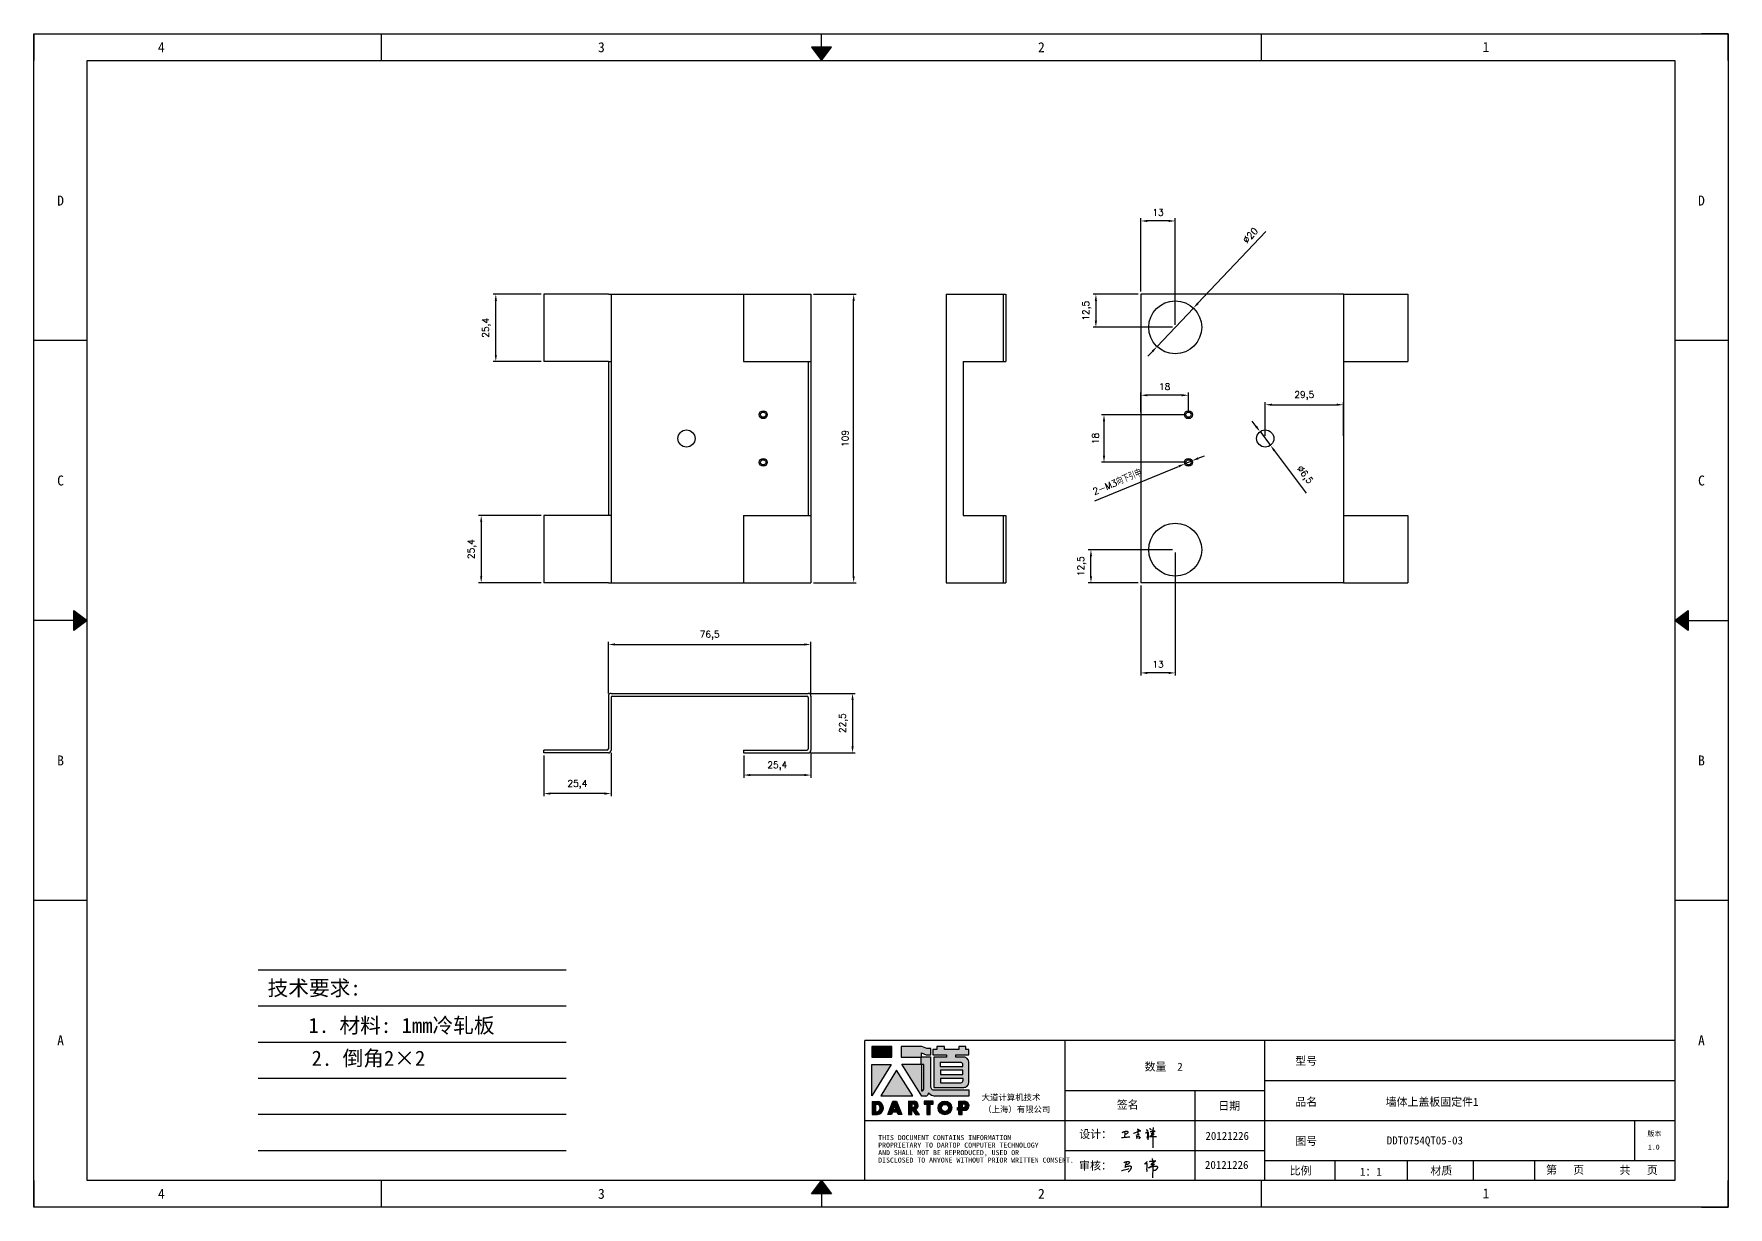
# Model space of a CAD drawing. Header units: millimetres. Extents: x 25928 to 50356, y -44172 to 20163.
# Drawn here: x 35554 to 36194, y -32308 to -31864 of the extents above; entities that cross this region are included whole.
import ezdxf
from ezdxf.enums import TextEntityAlignment as Align

# ---------------------------------------------------------------- set-up
doc = ezdxf.new("R2010")
doc.units = ezdxf.units.MM
doc.linetypes.add('DOT', pattern=[0.25, 0, -0.25])
doc.layers.add('4', color=7, linetype='Continuous')
doc.layers.add('print', color=30, linetype='Continuous')
doc.layers.add('dim', color=2, linetype='Continuous', lineweight=9)
doc.styles.add('Dartop', font='')
doc.styles.add('HZ', font='')
doc.styles.add('hzHT', font='simhei.ttf')
doc.styles.get("Standard").update_dxf_attribs({"font": 'txt', "bigfont": 'gbcbig.shx'})
doc.styles.get('Dartop').set_extended_font_data('FangSong_GB2312')
doc.styles.get('HZ').set_extended_font_data('SimSun')
doc.dimstyles.new('0.5small', dxfattribs={"dimtxt": 2.5, "dimasz": 2.5, "dimexe": 1, "dimexo": 1, "dimgap": 2, "dimtad": 1, "dimtxsty": 'Standard', "dimcen": 2.5, "dimadec": 0, "dimazin": 0, "dimtfac": 1, "dimtmove": 0, "dimatfit": 3, "dimfxl": 0, "dimarcsym": 0})

# ---------------------------------------------------------------- blocks, each defined once
blk = doc.blocks.new('*U668')
at = {"color": 254, "linetype": 'Continuous', "extrusion": (0, 0, -1)}
for points in [[(-17, 0.333), (-16.812, 0.25), (-17, 0.5)], [(-17, 0.333), (-17.188, 0.25), (-16.812, 0.25)], [(-17, 0.333), (-17, 0.5), (-17.188, 0.25)]]:
    blk.add_solid(points, dxfattribs=at)
blk = doc.blocks.new('*U667')
at = {"color": 254, "linetype": 'Continuous', "extrusion": (0, 0, -1)}
for points in [[(-33.167, 11), (-33, 11), (-33.25, 11.188)], [(-33.167, 11), (-33.25, 11.188), (-33.25, 10.812)], [(-33.167, 11), (-33.25, 10.812), (-33, 11)]]:
    blk.add_solid(points, dxfattribs=at)
blk = doc.blocks.new('*U669')
at = {"color": 254, "linetype": 'Continuous'}
for points in [[(17, 21.667), (17.188, 21.75), (16.812, 21.75)], [(17, 21.667), (16.812, 21.75), (17, 21.5)], [(17, 21.667), (17, 21.5), (17.188, 21.75)]]:
    blk.add_solid(points, dxfattribs=at)
blk = doc.blocks.new('*U666')
at = {"color": 254, "linetype": 'Continuous', "extrusion": (0, 0, -1)}
for points in [[(-0.833, 11), (-0.75, 10.812), (-0.75, 11.188)], [(-0.833, 11), (-0.75, 11.188), (-1, 11)], [(-0.833, 11), (-1, 11), (-0.75, 10.812)]]:
    blk.add_solid(points, dxfattribs=at)
blk = doc.blocks.new('dadao')
for p, q in [((48, 19.2), (44.9, 10.4)), ((44.9, 10.4), (51.2, 10.4)), ((51.2, 10.4), (48, 19.2))]:
    blk.add_line(p, q)
for points in [[(41.8, 121.6), (41.8, 143.7), (-0.4, 143.7), (-0.4, 121.6), (41.8, 121.6)], [(104.8, 122), (104.8, 130.3), (114.1, 126.3), (124.2, 126.3), (124.2, 139.6), (115.9, 139.6), (105.1, 143.9), (61.5, 143.9)], [(61.7, 144), (61.7, 121.3), (103.9, 121.3)], [(113.4, 38.7), (105.1, 38.7), (63, 106.5), (103.9, 106.5), (103.9, 120.9), (103.9, 121.3)], [(109.7, 53.6), (109.7, 106.2), (104.3, 106.2), (104.3, 50.4), (106.6, 50.4)], [(144.6, 94.4), (144.6, 84.8), (192, 84.8), (192, 94.1), (144.9, 94.1)], [(120.2, 45), (119.5, 45), (119.5, 44.6)], [(0, 28), (0, 0), (11.8, 0)], [(0.1, 28), (14, 28)], [(7.1, 21.8), (7.1, 6.1), (12, 6.1)], [(7.1, 21.8), (11.4, 21.8)], [(76.8, 28.2), (76.8, 0), (84.1, 0), (84.1, 11.1), (91.6, -0.1), (100.3, -0.1), (91.7, 11.1)], [(76.8, 28.2), (90.6, 28.2)], [(84, 22.7), (84, 15.3), (87.2, 15.3)], [(84, 22.7), (87.3, 22.7)], [(183.7, 0), (183.7, 9.6), (180.6, 9.6), (180.6, 14.9), (183.8, 14.9), (183.8, 28.1), (196.1, 28.1), (196.5, 28.1)], [(183.7, 0), (190.9, 0), (190.9, 9.6), (198.8, 9.6)], [(194.9, 22.3), (190.8, 22.3), (190.8, 15), (194.4, 15)]]:
    blk.add_lwpolyline(points)
blk.add_lwpolyline([(137.1, 144.2), (137.1, 137.9), (128.3, 137.9), (128.3, 126.5), (157.3, 126.5), (157.3, 121.5), (130.3, 121.5), (130.3, 57.5), (194.4, 57.5, 0.414214), (204.4, 67.5), (204.4, 111.3, 0.414214), (194.4, 121.3), (177.5, 121.3), (177.5, 126.3), (204.7, 126.3), (204.7, 137.7), (198.2, 137.7), (198.2, 143.9), (183.3, 143.9), (183.3, 138), (153, 138), (153, 144.2), (137.1, 144.2)], format="xyb", close=True)
for points in [[(104.8, 122), (123.4, 122), (123.4, 60, 0.414214), (131.4, 52), (204.8, 52), (204.8, 39.1), (131.7, 39.1)], [(144.3, 110.8), (144.3, 101.8), (192.3, 101.8), (192.3, 105.5, 0.414214), (187.3, 110.5), (144.3, 110.5)], [(144.6, 77), (144.6, 67.5), (187.6, 67.5, 0.414214), (192.6, 72.5), (192.6, 76.4), (144.6, 76.4)]]:
    blk.add_lwpolyline(points, format="xyb")
for points in [[(-0.3, 106.2), (40.4, 106.2), (-0.3, 39.7), (-0.3, 106.2)], [(51.7, 94.1), (18.4, 39.3), (86.2, 39.3)], [(43.8, 28.2), (51.8, 28.2), (62.6, -0.1), (55, -0.1), (53.2, 5), (42.9, 5), (41.1, 0), (33.6, 0)], [(110, 28.1), (110, 21.9), (116, 21.9), (116, -0.1), (123.2, -0.1), (123.2, 22), (129.2, 22), (129.2, 28.1), (110, 28.1)]]:
    blk.add_lwpolyline(points, close=True)
for radius in [14.5, 7.44]:
    blk.add_circle((154.2, 14.2), radius)
for centre, radius, start, end in [((99.2, 60.7), 12.6, 305.6399, 325.969), ((111.6, 46.7), 8.19, 282.9811, 347.6627), ((136, 61.7), 22.9, 226.7358, 259.3209), ((8.5, 13.9), 8.49, 294.2143, 69.7177), ((9.6, 14.2), 14.4, 278.6604, 72.3203), ((86.4, 19), 3.8, 282.527, 76.7196), ((88.6, 19.4), 8.95, 290.6073, 77.2124), ((193.7, 18.7), 3.8, 280.9891, 72.5513), ((195.7, 18.6), 9.51, 288.8959, 85.2442)]:
    blk.add_arc(centre, radius, start, end)
blk = doc.blocks.new('h')
for p, q in [((20768.1, -2360.9), (20773, -2359.1)), ((20769.5, -2366.9), (20769.8, -2370.6)), ((20769.8, -2370.6), (20770.9, -2378)), ((20770.9, -2378), (20771.5, -2370.6)), ((20772.4, -2369.3), (20774.9, -2367.8)), ((20773, -2359.1), (20784.1, -2355.2)), ((20773.3, -2331.8), (20775.3, -2338.7)), ((20789.1, -2340.9), (20773.5, -2331.9)), ((20775.3, -2338.7), (20775.6, -2351.2)), ((20775.6, -2351.2), (20775.5, -2357.3)), ((20782.2, -2369.2), (20780, -2377.1)), ((20780, -2377.1), (20788.3, -2371.3)), ((20780.1, -2366.4), (20780.8, -2366.4)), ((20781.9, -2367.4), (20782.2, -2369.2)), ((20845.7, -2343.5), (20848.4, -2353)), ((20848.9, -2370.3), (20847.9, -2424)), ((20848.4, -2353), (20848.9, -2370.3))]:
    blk.add_line(p, q)
for points in [[(20696.6, -2372.4, 0.002073), (20710.6, -2371.9, 0.016137), (20719.6, -2371.3, 0.008314), (20736.9, -2369.3)], [(20699.1, -2348.2, -0.029745), (20704.6, -2345.4, -0.046842), (20708.4, -2344.2, -0.00919), (20714.3, -2343, -0.018517), (20717.2, -2342.5, -0.037841), (20720.3, -2342.4, -0.039541), (20723.2, -2342.8, -0.149785), (20726, -2344.3, -0.204935), (20726.9, -2346.6, -0.074872), (20726.5, -2348.3, -0.061615), (20725.6, -2350.3, -0.034204), (20723.8, -2352.6, -0.045776), (20722.3, -2354.1, -0.054985), (20720.4, -2355.3, -0.036348), (20717.3, -2356.5, -0.067752), (20715.7, -2356.8, -0.043553), (20713.2, -2356.7)], [(20755, -2351.9, -0.024077), (20759.9, -2350.1, -0.013147), (20768.7, -2346.5, -0.00522), (20775.4, -2344.1, -0.018517), (20777.3, -2343.4, -0.008274), (20786.3, -2341, -0.039541), (20788.3, -2340.8, -0.079216), (20789.4, -2341, -0.204935)], [(20813.5, -2350.1, 0.007348), (20815.9, -2348.7, 0.008421), (20818, -2347.3, 0.009459), (20819.7, -2346.2, -0.016325), (20820.7, -2345.5, -0.173771), (20821.8, -2345.3, -0.085159), (20823.9, -2346, -0.125883), (20826, -2347.9, -0.160659), (20826.6, -2350.1, -0.010447), (20826.5, -2352.3, -0.008247), (20826.2, -2355.1, -0.002698), (20825.3, -2374, 0.001562), (20823.9, -2383.7, 0.016137)], [(20816.8, -2335, -0.053561), (20819.6, -2336.1, -0.075272), (20821.3, -2337.3, -0.005295), (20822.5, -2338.5, -0.009337), (20823.1, -2339.1, -0.026146), (20823.7, -2339.8, -0.016644), (20824.5, -2340.9)], [(20832.1, -2329.2, -0.053561), (20834.9, -2330.3, -0.075272), (20836.7, -2331.5, -0.005295), (20837.8, -2332.6, -0.009337), (20838.5, -2333.3, -0.026146), (20839, -2334, -0.016644), (20839.8, -2335.1)], [(20836, -2343.7, -0.02797), (20842.1, -2342.6, -0.048868), (20845.6, -2342.2, -0.00919), (20851.1, -2341.4, -0.018517), (20853.9, -2341.1, -0.037841), (20856.7, -2341.2, -0.039541), (20859.4, -2341.6, -0.018282), (20840.6, -2354.7, -0.000937)], [(20847.6, -2340.2, 0.021784), (20849.6, -2335.9, 0.028296), (20850.8, -2332.4, 0.008136), (20851.9, -2328.2, 0.028913), (20852.2, -2327, 0.08193), (20852.1, -2325.9, 0.075058), (20851.7, -2324.7, 0.275043)]]:
    blk.add_lwpolyline(points, format="xyb")
for points in [[(20711.3, -2343.5), (20711.3, -2343.5), (20711.5, -2355.8), (20710.7, -2368), (20710.6, -2371.9)], [(20821.5, -2350.6), (20822.4, -2359.2), (20822.2, -2364.9), (20821.7, -2369), (20821.3, -2376.3), (20823.6, -2368.5), (20827.2, -2366.3), (20829.5, -2366.3)], [(20840.6, -2354.7), (20850, -2354.7), (20855, -2354.3), (20845.9, -2361.1), (20840.5, -2364), (20833, -2367.5), (20863.2, -2367.4), (20865.9, -2367.3)]]:
    blk.add_lwpolyline(points)
for centre, radius, start, end in [((20773.7, -2371.2), 2.3, 121.9907, 163.60158), ((20787.5, -2406), 40.3, 100.61827, 108.24823), ((20780.8, -2367.6), 1.15, 9.4675, 90)]:
    blk.add_arc(centre, radius, start, end)
blk = doc.blocks.new('*D726')
at = {"layer": 'Defpoints', "color": 0}
for p in [(35847.76, -32095.05), (35771.26, -32114.52), (35847.76, -32114.52)]:
    blk.add_point(p, dxfattribs=at)
at = {"layer": 'dim', "color": 0, "lineweight": -2}
for p, q in [((35771.26, -32113.52), (35771.26, -32094.05)), ((35773.76, -32095.05), (35845.26, -32095.05)), ((35847.76, -32113.52), (35847.76, -32094.05))]:
    blk.add_line(p, q, dxfattribs=at)
at = {"layer": 'dim', "color": 0}
for points in [[(35773.76, -32094.63), (35773.76, -32095.46), (35771.26, -32095.05)], [(35845.26, -32094.63), (35845.26, -32095.46), (35847.76, -32095.05)]]:
    blk.add_solid(points, dxfattribs=at)
at = {"layer": 'dim', "color": 0, "insert": (35809.51, -32091.59), "char_height": 2.5, "attachment_point": 5}
blk.add_mtext('76,5', dxfattribs=at)
blk = doc.blocks.new('*D727')
at = {"layer": 'Defpoints', "color": 0}
for p in [(35846.76, -32113.52), (35846.76, -32136.02), (35863.49, -32136.02)]:
    blk.add_point(p, dxfattribs=at)
at = {"layer": 'dim', "color": 0, "lineweight": -2}
for p, q in [((35847.76, -32113.52), (35864.49, -32113.52)), ((35863.49, -32116.02), (35863.49, -32133.52)), ((35847.76, -32136.02), (35864.49, -32136.02))]:
    blk.add_line(p, q, dxfattribs=at)
at = {"layer": 'dim', "color": 0}
for points in [[(35863.07, -32116.02), (35863.9, -32116.02), (35863.49, -32113.52)], [(35863.07, -32133.52), (35863.9, -32133.52), (35863.49, -32136.02)]]:
    blk.add_solid(points, dxfattribs=at)
at = {"layer": 'dim', "color": 0, "insert": (35860.03, -32124.77), "char_height": 2.5, "attachment_point": 5, "rotation": 90}
blk.add_mtext('22,5', dxfattribs=at)
blk = doc.blocks.new('*D728')
at = {"layer": 'Defpoints', "color": 0}
for p in [(35822.36, -32136.02), (35847.76, -32135.02), (35822.36, -32144.37)]:
    blk.add_point(p, dxfattribs=at)
at = {"layer": 'dim', "color": 0, "lineweight": -2}
for p, q in [((35822.36, -32137.02), (35822.36, -32145.37)), ((35847.76, -32136.02), (35847.76, -32145.37)), ((35845.26, -32144.37), (35824.86, -32144.37))]:
    blk.add_line(p, q, dxfattribs=at)
at = {"layer": 'dim', "color": 0}
for points in [[(35824.86, -32143.95), (35824.86, -32144.79), (35822.36, -32144.37)], [(35845.26, -32143.95), (35845.26, -32144.79), (35847.76, -32144.37)]]:
    blk.add_solid(points, dxfattribs=at)
at = {"layer": 'dim', "color": 0, "insert": (35835.06, -32140.91), "char_height": 2.5, "attachment_point": 5}
blk.add_mtext('25,4', dxfattribs=at)
blk = doc.blocks.new('*D729')
at = {"layer": 'Defpoints', "color": 0}
for p in [(35746.86, -32136.02), (35772.26, -32135.02), (35746.86, -32151.37)]:
    blk.add_point(p, dxfattribs=at)
at = {"layer": 'dim', "color": 0, "lineweight": -2}
for p, q in [((35746.86, -32137.02), (35746.86, -32152.37)), ((35772.26, -32136.02), (35772.26, -32152.37)), ((35769.76, -32151.37), (35749.36, -32151.37))]:
    blk.add_line(p, q, dxfattribs=at)
at = {"layer": 'dim', "color": 0}
for points in [[(35749.36, -32150.95), (35749.36, -32151.79), (35746.86, -32151.37)], [(35769.76, -32150.95), (35769.76, -32151.79), (35772.26, -32151.37)]]:
    blk.add_solid(points, dxfattribs=at)
at = {"layer": 'dim', "color": 0, "insert": (35759.56, -32147.91), "char_height": 2.5, "attachment_point": 5}
blk.add_mtext('25,4', dxfattribs=at)
blk = doc.blocks.new('*D730')
at = {"layer": 'Defpoints', "color": 0}
for p in [(35746.86, -32046.35), (35723.23, -32071.75), (35746.86, -32071.75)]:
    blk.add_point(p, dxfattribs=at)
at = {"layer": 'dim', "color": 0, "lineweight": -2}
for p, q in [((35745.86, -32046.35), (35722.23, -32046.35)), ((35723.23, -32048.85), (35723.23, -32069.25)), ((35745.86, -32071.75), (35722.23, -32071.75))]:
    blk.add_line(p, q, dxfattribs=at)
at = {"layer": 'dim', "color": 0}
for points in [[(35722.81, -32048.85), (35723.64, -32048.85), (35723.23, -32046.35)], [(35722.81, -32069.25), (35723.64, -32069.25), (35723.23, -32071.75)]]:
    blk.add_solid(points, dxfattribs=at)
at = {"layer": 'dim', "color": 0, "insert": (35719.77, -32059.05), "char_height": 2.5, "attachment_point": 5, "rotation": 90}
blk.add_mtext('25,4', dxfattribs=at)
blk = doc.blocks.new('*D731')
at = {"layer": 'Defpoints', "color": 0}
for p in [(35728.75, -31962.75), (35746.86, -31962.75), (35746.86, -31988.15)]:
    blk.add_point(p, dxfattribs=at)
at = {"layer": 'dim', "color": 0, "lineweight": -2}
for p, q in [((35745.86, -31962.75), (35727.75, -31962.75)), ((35728.75, -31985.65), (35728.75, -31965.25)), ((35745.86, -31988.15), (35727.75, -31988.15))]:
    blk.add_line(p, q, dxfattribs=at)
at = {"layer": 'dim', "color": 0}
for points in [[(35728.34, -31965.25), (35729.17, -31965.25), (35728.75, -31962.75)], [(35728.34, -31985.65), (35729.17, -31985.65), (35728.75, -31988.15)]]:
    blk.add_solid(points, dxfattribs=at)
at = {"layer": 'dim', "color": 0, "insert": (35725.29, -31975.45), "char_height": 2.5, "attachment_point": 5, "rotation": 90}
blk.add_mtext('25,4', dxfattribs=at)
blk = doc.blocks.new('*D732')
at = {"layer": 'Defpoints', "color": 0}
for p in [(35847.76, -31962.75), (35863.9, -31962.75), (35847.76, -32071.75)]:
    blk.add_point(p, dxfattribs=at)
at = {"layer": 'dim', "color": 0, "lineweight": -2}
for p, q in [((35848.76, -31962.75), (35864.9, -31962.75)), ((35863.9, -32069.25), (35863.9, -31965.25)), ((35848.76, -32071.75), (35864.9, -32071.75))]:
    blk.add_line(p, q, dxfattribs=at)
at = {"layer": 'dim', "color": 0}
for points in [[(35863.48, -31965.25), (35864.31, -31965.25), (35863.9, -31962.75)], [(35863.48, -32069.25), (35864.31, -32069.25), (35863.9, -32071.75)]]:
    blk.add_solid(points, dxfattribs=at)
at = {"layer": 'dim', "color": 0, "insert": (35860.65, -32017.25), "char_height": 2.5, "attachment_point": 5, "rotation": 90}
blk.add_mtext('109', dxfattribs=at)
blk = doc.blocks.new('*D733')
at = {"layer": 'Defpoints', "color": 0}
for p in [(35972.34, -31935.08), (35972.34, -31962.75), (35985.34, -31975.25)]:
    blk.add_point(p, dxfattribs=at)
at = {"layer": 'dim', "color": 0, "lineweight": -2}
for p, q in [((35972.34, -31961.75), (35972.34, -31934.08)), ((35982.84, -31935.08), (35974.84, -31935.08)), ((35985.34, -31974.25), (35985.34, -31934.08))]:
    blk.add_line(p, q, dxfattribs=at)
at = {"layer": 'dim', "color": 0}
for points in [[(35974.84, -31934.66), (35974.84, -31935.49), (35972.34, -31935.08)], [(35982.84, -31934.66), (35982.84, -31935.49), (35985.34, -31935.08)]]:
    blk.add_solid(points, dxfattribs=at)
at = {"layer": 'dim', "color": 0, "insert": (35978.84, -31931.83), "char_height": 2.5, "attachment_point": 5}
blk.add_mtext('13', dxfattribs=at)
blk = doc.blocks.new('*D734')
at = {"layer": 'Defpoints', "color": 0}
for p in [(35972.34, -31962.75), (35955.39, -31975.25), (35985.34, -31975.25)]:
    blk.add_point(p, dxfattribs=at)
at = {"layer": 'dim', "color": 0, "lineweight": -2}
for p, q in [((35971.34, -31962.75), (35954.39, -31962.75)), ((35955.39, -31965.25), (35955.39, -31972.75)), ((35984.34, -31975.25), (35954.39, -31975.25))]:
    blk.add_line(p, q, dxfattribs=at)
at = {"layer": 'dim', "color": 0}
for points in [[(35954.97, -31965.25), (35955.8, -31965.25), (35955.39, -31962.75)], [(35954.97, -31972.75), (35955.8, -31972.75), (35955.39, -31975.25)]]:
    blk.add_solid(points, dxfattribs=at)
at = {"layer": 'dim', "color": 0, "insert": (35951.93, -31969), "char_height": 2.5, "attachment_point": 5, "rotation": 90}
blk.add_mtext('12,5', dxfattribs=at)
blk = doc.blocks.new('*D735')
at = {"layer": 'Defpoints', "color": 0}
for p in [(35985.34, -32059.25), (35972.34, -32071.75), (35972.34, -32105.8)]:
    blk.add_point(p, dxfattribs=at)
at = {"layer": 'dim', "color": 0, "lineweight": -2}
for p, q in [((35985.34, -32060.25), (35985.34, -32106.8)), ((35972.34, -32072.75), (35972.34, -32106.8)), ((35982.84, -32105.8), (35974.84, -32105.8))]:
    blk.add_line(p, q, dxfattribs=at)
at = {"layer": 'dim', "color": 0}
for points in [[(35974.84, -32105.39), (35974.84, -32106.22), (35972.34, -32105.8)], [(35982.84, -32105.39), (35982.84, -32106.22), (35985.34, -32105.8)]]:
    blk.add_solid(points, dxfattribs=at)
at = {"layer": 'dim', "color": 0, "insert": (35978.84, -32102.55), "char_height": 2.5, "attachment_point": 5}
blk.add_mtext('13', dxfattribs=at)
blk = doc.blocks.new('*D736')
at = {"layer": 'Defpoints', "color": 0}
for p in [(35953.52, -32059.25), (35985.34, -32059.25), (35972.34, -32071.75)]:
    blk.add_point(p, dxfattribs=at)
at = {"layer": 'dim', "color": 0, "lineweight": -2}
for p, q in [((35984.34, -32059.25), (35952.52, -32059.25)), ((35953.52, -32069.25), (35953.52, -32061.75)), ((35971.34, -32071.75), (35952.52, -32071.75))]:
    blk.add_line(p, q, dxfattribs=at)
at = {"layer": 'dim', "color": 0}
for points in [[(35953.1, -32061.75), (35953.94, -32061.75), (35953.52, -32059.25)], [(35953.1, -32069.25), (35953.94, -32069.25), (35953.52, -32071.75)]]:
    blk.add_solid(points, dxfattribs=at)
at = {"layer": 'dim', "color": 0, "insert": (35950.06, -32065.5), "char_height": 2.5, "attachment_point": 5, "rotation": 90}
blk.add_mtext('12,5', dxfattribs=at)
blk = doc.blocks.new('*D737')
at = {"layer": 'Defpoints', "color": 0}
for p in [(35992.21, -31967.98), (35978.48, -31982.52)]:
    blk.add_point(p, dxfattribs=at)
at = {"layer": 'dim', "color": 0, "lineweight": -2}
for p, q in [((36019.58, -31939), (35993.93, -31966.16)), ((35978.48, -31982.52), (35992.21, -31967.98)), ((35976.76, -31984.34), (35975.04, -31986.15))]:
    blk.add_line(p, q, dxfattribs=at)
at = {"layer": 'dim', "color": 0}
for points in [[(35993.62, -31965.88), (35994.23, -31966.45), (35992.21, -31967.98)], [(35976.46, -31984.05), (35977.06, -31984.62), (35978.48, -31982.52)]]:
    blk.add_solid(points, dxfattribs=at)
at = {"layer": 'dim', "color": 0, "insert": (36013.7, -31940.5), "char_height": 2.5, "attachment_point": 5, "rotation": 46.62991}
blk.add_mtext('∅20', dxfattribs=at)
blk = doc.blocks.new('*D738')
at = {"layer": 'Defpoints', "color": 0}
for p in [(36048.84, -32004.49), (36019.34, -32017.25), (36048.84, -32017.25)]:
    blk.add_point(p, dxfattribs=at)
at = {"layer": 'dim', "color": 0, "lineweight": -2}
for p, q in [((36019.34, -32016.25), (36019.34, -32003.49)), ((36021.84, -32004.49), (36046.34, -32004.49)), ((36048.84, -32016.25), (36048.84, -32003.49))]:
    blk.add_line(p, q, dxfattribs=at)
at = {"layer": 'dim', "color": 0}
for points in [[(36021.84, -32004.07), (36021.84, -32004.91), (36019.34, -32004.49)], [(36046.34, -32004.07), (36046.34, -32004.91), (36048.84, -32004.49)]]:
    blk.add_solid(points, dxfattribs=at)
at = {"layer": 'dim', "color": 0, "insert": (36034.09, -32001.03), "char_height": 2.5, "attachment_point": 5}
blk.add_mtext('29,5', dxfattribs=at)
blk = doc.blocks.new('*D739')
at = {"layer": 'Defpoints', "color": 0}
for p in [(36017.38, -32014.66), (36021.3, -32019.84)]:
    blk.add_point(p, dxfattribs=at)
at = {"layer": 'dim', "color": 0, "lineweight": -2}
for p, q in [((36015.88, -32012.66), (36014.37, -32010.67)), ((36017.38, -32014.66), (36021.3, -32019.84)), ((36034.97, -32037.93), (36022.81, -32021.84))]:
    blk.add_line(p, q, dxfattribs=at)
at = {"layer": 'dim', "color": 0}
for points in [[(36016.21, -32012.41), (36015.54, -32012.91), (36017.38, -32014.66)], [(36023.14, -32021.59), (36022.48, -32022.09), (36021.3, -32019.84)]]:
    blk.add_solid(points, dxfattribs=at)
at = {"layer": 'dim', "color": 0, "insert": (36034.14, -32031.09), "char_height": 2.5, "attachment_point": 5, "rotation": 307.07475}
blk.add_mtext('∅6,5', dxfattribs=at)
blk = doc.blocks.new('*D747')
at = {"layer": 'Defpoints', "color": 0}
for p in [(35990.34, -32008.25), (35958.44, -32026.25), (35990.34, -32026.25)]:
    blk.add_point(p, dxfattribs=at)
at = {"layer": 'dim', "color": 0, "lineweight": -2}
for p, q in [((35989.34, -32008.25), (35957.44, -32008.25)), ((35958.44, -32010.75), (35958.44, -32023.75)), ((35989.34, -32026.25), (35957.44, -32026.25))]:
    blk.add_line(p, q, dxfattribs=at)
at = {"layer": 'dim', "color": 0}
for points in [[(35958.03, -32010.75), (35958.86, -32010.75), (35958.44, -32008.25)], [(35958.03, -32023.75), (35958.86, -32023.75), (35958.44, -32026.25)]]:
    blk.add_solid(points, dxfattribs=at)
at = {"layer": 'dim', "color": 0, "insert": (35955.19, -32017.25), "char_height": 2.5, "attachment_point": 5, "rotation": 90}
blk.add_mtext('18', dxfattribs=at)
blk = doc.blocks.new('*D748')
at = {"layer": 'Defpoints', "color": 0}
for p in [(35972.34, -32000.91), (35972.34, -32008.25), (35990.34, -32008.25)]:
    blk.add_point(p, dxfattribs=at)
at = {"layer": 'dim', "color": 0, "lineweight": -2}
for p, q in [((35972.34, -32007.25), (35972.34, -31999.91)), ((35987.84, -32000.91), (35974.84, -32000.91)), ((35990.34, -32007.25), (35990.34, -31999.91))]:
    blk.add_line(p, q, dxfattribs=at)
at = {"layer": 'dim', "color": 0}
for points in [[(35974.84, -32000.5), (35974.84, -32001.33), (35972.34, -32000.91)], [(35987.84, -32000.5), (35987.84, -32001.33), (35990.34, -32000.91)]]:
    blk.add_solid(points, dxfattribs=at)
at = {"layer": 'dim', "color": 0, "insert": (35981.34, -31997.66), "char_height": 2.5, "attachment_point": 5}
blk.add_mtext('18', dxfattribs=at)
blk = doc.blocks.new('*D692')
at = {"layer": 'Defpoints', "color": 0}
for p in [(35988.96, -32026.82), (35991.73, -32025.68)]:
    blk.add_point(p, dxfattribs=at)
at = {"layer": 'dim', "color": 0, "lineweight": -2}
for p, q in [((35994.04, -32024.73), (35996.35, -32023.77)), ((35955.03, -32040.79), (35986.64, -32027.77)), ((35991.73, -32025.68), (35988.96, -32026.82))]:
    blk.add_line(p, q, dxfattribs=at)
at = {"layer": 'dim', "color": 0}
for points in [[(35993.88, -32024.34), (35994.2, -32025.11), (35991.73, -32025.68)], [(35986.49, -32027.39), (35986.8, -32028.16), (35988.96, -32026.82)]]:
    blk.add_solid(points, dxfattribs=at)
at = {"layer": 'dim', "color": 0, "insert": (35963.44, -32033.74), "char_height": 2.5, "attachment_point": 5, "rotation": 22.38615}
blk.add_mtext('2-M3向下引申', dxfattribs=at)

msp = doc.modelspace()

# ---------------------------------------------------------------- hatches: boundary and pattern name
for points in [[(35878.317, -32246.968), (35870.783, -32246.968), (35870.783, -32250.904), (35878.317, -32250.904)], [(35878.074, -32253.658), (35870.803, -32253.658), (35870.803, -32265.53)], [(35880.09, -32255.813), (35874.146, -32265.609), (35886.249, -32265.609)], [(35893.934, -32267.613), (35890.494, -32267.613), (35890.494, -32268.705), (35891.567, -32268.705), (35891.567, -32272.637), (35892.852, -32272.637), (35892.852, -32268.702), (35893.934, -32268.702)]]:
    msp.add_hatch(color=0).paths.add_polyline_path(points)
h = msp.add_hatch(color=0)
h.paths.add_polyline_path([(35889.575, -32249.36), (35891.238, -32250.079), (35893.035, -32250.079), (35893.035, -32247.699), (35891.552, -32247.699), (35889.62, -32246.936), (35881.876, -32246.936), (35881.876, -32250.96), (35889.411, -32250.96), (35889.411, -32251.041), (35889.411, -32253.613), (35882.105, -32253.613), (35889.619, -32265.707), (35891.108, -32265.707, 0.2793748), (35892.194, -32264.651), (35892.194, -32264.595), (35892.325, -32264.595, 0.1431454), (35894.374, -32265.638), (35907.432, -32265.638), (35907.432, -32263.344), (35894.318, -32263.344, -0.4142136), (35892.89, -32261.916), (35892.89, -32250.833), (35889.575, -32250.833)])
h.paths.add_polyline_path([(35889.487, -32253.665), (35890.444, -32253.665), (35890.444, -32263.051, -0.0889357), (35889.889, -32263.622), (35889.483, -32263.622)], flags=16)
h = msp.add_hatch(color=0)
h.paths.add_polyline_path([(35907.41, -32248.033), (35906.248, -32248.033), (35906.248, -32246.927), (35903.592, -32246.927), (35903.592, -32247.977), (35898.17, -32247.977), (35898.17, -32246.872), (35895.331, -32246.872), (35895.331, -32247.998), (35893.762, -32247.998), (35893.762, -32250.035), (35898.94, -32250.035), (35898.94, -32250.937), (35894.115, -32250.937), (35894.115, -32262.346), (35905.569, -32262.346, 0.4142136), (35907.354, -32260.561), (35907.354, -32252.747, 0.4142136), (35905.569, -32250.962), (35902.541, -32250.962), (35902.541, -32250.077), (35907.41, -32250.077)])
h.paths.add_polyline_path([(35904.304, -32252.896, -0.4142136), (35905.197, -32253.789), (35905.197, -32254.443), (35896.621, -32254.443), (35896.621, -32252.896)], flags=16)
h.paths.add_polyline_path([(35905.141, -32255.825), (35905.141, -32257.483), (35896.677, -32257.483), (35896.677, -32255.825)], flags=16)
h.paths.add_polyline_path([(35905.252, -32258.975), (35905.252, -32259.685, -0.4142136), (35904.359, -32260.578), (35896.677, -32260.578), (35896.677, -32258.975)], flags=16)
h = msp.add_hatch(color=0)
h.paths.add_polyline_path([(35873.351, -32267.631), (35870.857, -32267.631), (35870.857, -32272.622), (35872.957, -32272.622, 0.7930159)])
h.paths.add_polyline_path([(35872.994, -32271.529), (35872.122, -32271.529), (35872.122, -32268.724), (35872.898, -32268.724, -0.6713609)], flags=16)
h = msp.add_hatch(color=0)
h.paths.add_polyline_path([(35880.108, -32267.59), (35878.685, -32267.59), (35876.854, -32272.627), (35878.203, -32272.627), (35878.52, -32271.735), (35880.347, -32271.735), (35880.671, -32272.638), (35882.03, -32272.638)])
h.paths.add_polyline_path([(35879.998, -32270.772), (35878.866, -32270.772), (35879.421, -32269.19)], flags=16)
h = msp.add_hatch(color=0)
h.paths.add_polyline_path([(35887.028, -32267.594), (35884.575, -32267.594), (35884.575, -32272.63), (35885.871, -32272.63), (35885.871, -32270.633), (35887.204, -32272.648), (35888.77, -32272.648), (35887.236, -32270.646, 0.7440549)])
h.paths.add_polyline_path([(35885.859, -32269.888), (35885.859, -32268.565), (35886.439, -32268.565, -0.796809), (35886.43, -32269.888)], flags=16)
h = msp.add_hatch(color=0)
h.paths.add_polyline_path([(35895.803, -32270.094, 1), (35900.975, -32270.094, 1)])
h.paths.add_polyline_path([(35899.718, -32270.094, -1), (35897.061, -32270.094, -1)], flags=16)
h = msp.add_hatch(color=0)
h.paths.add_polyline_path([(35905.935, -32267.606), (35905.861, -32267.606), (35903.674, -32267.606), (35903.674, -32269.956), (35903.094, -32269.956), (35903.094, -32270.91), (35903.665, -32270.91), (35903.665, -32272.621), (35904.941, -32272.621), (35904.941, -32270.903), (35906.344, -32270.903, 0.8123038)])
h.paths.add_polyline_path([(35904.923, -32269.95), (35904.923, -32268.635), (35905.649, -32268.635, -0.7782134), (35905.575, -32269.95)], flags=16)

# ---------------------------------------------------------------- linework, layer by layer
at = {"color": 0, "linetype": 'DOT'}
for p, q in [((35554.292, -31864.411), (36184.086, -31864.411)), ((35554.292, -32297.507), (35554.292, -31874.483)), ((36194.158, -31874.483), (36194.158, -32297.507)), ((36184.086, -32307.579), (35554.292, -32307.579))]:
    msp.add_line(p, q, dxfattribs=at)
at = {"color": 0}
for p, q in [((35554.292, -31864.411), (35554.292, -31874.483)), ((35685.521, -31874.483), (35685.521, -31864.411)), ((35851.709, -31869.447), (35851.709, -31864.411)), ((36017.897, -31874.483), (36017.897, -31864.411)), ((36194.158, -31864.411), (36184.086, -31864.411)), ((36194.158, -31874.483), (36194.158, -31864.411)), ((35574.436, -32297.507), (35574.436, -31874.483)), ((35574.436, -31874.483), (36174.014, -31874.483)), ((36174.014, -31874.483), (36174.014, -32297.507)), ((35574.436, -31980.239), (35554.292, -31980.239)), ((36194.158, -31980.239), (36174.014, -31980.239)), ((35569.4, -32085.995), (35554.292, -32085.995)), ((36179.05, -32085.995), (36194.158, -32085.995)), ((35574.436, -32191.751), (35554.292, -32191.751)), ((36194.158, -32191.751), (36174.014, -32191.751)), ((36174.014, -32244.629), (35868.076, -32244.629)), ((35868.076, -32297.507), (35868.076, -32244.629)), ((35943.616, -32244.629), (35943.616, -32297.507)), ((36019.156, -32297.507), (36019.156, -32244.629)), ((36019.156, -32259.737), (36174.014, -32259.737)), ((35943.616, -32263.514), (36019.156, -32263.514)), ((35992.717, -32263.514), (35992.717, -32297.507)), ((35868.076, -32274.845), (35943.616, -32274.845)), ((35943.616, -32274.845), (36174.014, -32274.845)), ((36158.905, -32289.953), (36158.905, -32274.845)), ((35943.616, -32286.176), (36019.156, -32286.176)), ((36019.156, -32289.953), (36174.014, -32289.953)), ((36045.733, -32297.507), (36045.733, -32289.953)), ((36073.122, -32297.507), (36073.122, -32289.953)), ((36098.022, -32297.507), (36098.022, -32289.953)), ((36121.135, -32297.507), (36121.135, -32289.953)), ((35554.292, -32297.507), (35554.292, -32307.579)), ((36174.014, -32297.507), (35574.436, -32297.507)), ((35685.521, -32307.579), (35685.521, -32297.507)), ((36017.897, -32307.579), (36017.897, -32297.507)), ((36194.158, -32307.579), (36194.158, -32297.507)), ((35851.709, -32302.543), (35851.709, -32307.579)), ((36184.086, -32307.579), (36194.158, -32307.579))]:
    msp.add_line(p, q, dxfattribs=at)
for p, q in [((35746.856, -31962.75), (35746.856, -31988.15)), ((35771.256, -31962.75), (35746.856, -31962.75)), ((35771.256, -31962.75), (35847.756, -31962.75)), ((35772.256, -31962.75), (35772.256, -32071.75)), ((35822.356, -31962.75), (35822.356, -31988.15)), ((35847.756, -31962.75), (35847.756, -32071.75)), ((35898.898, -31962.75), (35898.898, -32071.75)), ((35898.898, -31962.75), (35921.2, -31962.75)), ((35920.398, -31962.75), (35920.398, -31988.15)), ((35921.398, -31962.75), (35921.398, -31988.15)), ((35972.343, -31962.75), (35972.343, -32071.75)), ((36048.843, -31962.75), (35972.343, -31962.75)), ((36048.843, -31962.75), (36048.843, -32071.75)), ((36048.843, -31962.75), (36073.243, -31962.75)), ((36073.243, -31962.75), (36073.243, -31988.15)), ((35771.256, -31988.15), (35746.856, -31988.15)), ((35771.256, -31988.15), (35771.256, -32046.35)), ((35771.256, -31988.15), (35772.256, -31988.15)), ((35822.356, -31988.15), (35847.756, -31988.15)), ((35846.756, -31988.15), (35846.756, -32046.35)), ((35905.198, -31988.15), (35905.198, -32046.35)), ((35905.198, -31988.15), (35921.398, -31988.15)), ((36048.843, -31988.15), (36073.243, -31988.15)), ((35746.856, -32046.35), (35746.856, -32071.75)), ((35772.256, -32046.35), (35746.856, -32046.35)), ((35822.356, -32046.35), (35822.356, -32071.75)), ((35822.356, -32046.35), (35847.756, -32046.35)), ((35905.198, -32046.35), (35921.398, -32046.35)), ((35920.398, -32046.35), (35920.398, -32071.75)), ((35921.398, -32046.35), (35921.398, -32071.75)), ((36048.843, -32046.35), (36073.243, -32046.35)), ((36073.243, -32046.35), (36073.243, -32071.75)), ((35771.256, -32071.75), (35746.856, -32071.75)), ((35771.256, -32071.75), (35847.756, -32071.75)), ((35898.898, -32071.75), (35921.398, -32071.75)), ((36048.843, -32071.75), (35972.343, -32071.75)), ((36048.843, -32071.75), (36073.243, -32071.75)), ((35771.256, -32114.519), (35771.256, -32134.519)), ((35772.256, -32113.519), (35846.756, -32113.519)), ((35772.756, -32114.519), (35846.256, -32114.519)), ((35847.756, -32114.519), (35847.756, -32135.019)), ((35772.256, -32115.019), (35772.256, -32135.019)), ((35846.756, -32115.019), (35846.756, -32134.519)), ((35770.756, -32135.019), (35746.856, -32135.019)), ((35746.856, -32136.019), (35746.856, -32135.019)), ((35771.256, -32136.019), (35746.856, -32136.019)), ((35822.356, -32135.019), (35846.256, -32135.019)), ((35822.356, -32135.019), (35822.356, -32136.019)), ((35822.356, -32136.019), (35846.756, -32136.019)), ((35976.057, -32292.341), (35975.315, -32292.742)), ((35976.592, -32292.055), (35976.057, -32292.341)), ((35976.088, -32291.455), (35977.032, -32291.455)), ((35977.535, -32291.409), (35976.592, -32292.055)), ((35976.626, -32289.215), (35976.842, -32291.025)), ((35976.878, -32292.362), (35976.798, -32296.522)), ((35976.842, -32291.025), (35976.878, -32292.362)), ((35977.032, -32291.455), (35977.535, -32291.409))]:
    msp.add_line(p, q)
for points in [[(35851.709, -31874.483), (35855.486, -31869.447), (35847.932, -31869.447), (35851.709, -31874.483)], [(35574.436, -32085.995), (35569.4, -32089.772), (35569.4, -32082.218), (35574.436, -32085.995)], [(36174.014, -32085.995), (36179.05, -32082.218), (36179.05, -32089.772), (36174.014, -32085.995)], [(35851.709, -32297.507), (35855.486, -32302.543), (35847.932, -32302.543), (35851.709, -32297.507)]]:
    msp.add_lwpolyline(points, close=True, dxfattribs=at)
for points in [[(35965.882, -32290.802, -0.029745), (35966.314, -32290.585, -0.0468422), (35966.606, -32290.491, -0.0091902), (35967.062, -32290.399, -0.0185172), (35967.291, -32290.366, -0.0378406), (35967.527, -32290.358, -0.0395413), (35967.751, -32290.386, -0.1497852), (35967.97, -32290.506, -0.2049352), (35968.038, -32290.679, -0.0748717), (35968.012, -32290.816, -0.0616146), (35967.938, -32290.968, -0.0342039), (35967.802, -32291.146, -0.0457759), (35967.681, -32291.261, -0.054985), (35967.535, -32291.353, -0.0363479), (35967.293, -32291.45, -0.0677521), (35967.172, -32291.471, -0.0435534), (35966.981, -32291.461)], [(35975.315, -32292.742, -0.029745), (35975.989, -32292.405, -0.0468422), (35976.445, -32292.258, -0.0091902), (35977.157, -32292.114, -0.0185172), (35977.513, -32292.063, -0.0378406), (35977.882, -32292.051, -0.0395413), (35978.231, -32292.094, -0.1497852), (35978.573, -32292.281, -0.2049352), (35978.678, -32292.552, -0.0748717), (35978.638, -32292.765, -0.0616146), (35978.522, -32293.001, -0.0342039), (35978.311, -32293.28, -0.0457759), (35978.122, -32293.46, -0.054985), (35977.894, -32293.603, -0.0363479), (35977.516, -32293.754, -0.0677521), (35977.327, -32293.786, -0.0435534), (35977.029, -32293.771)], [(35975.625, -32290.341, -0.0279703), (35976.235, -32290.228, -0.0488679), (35976.589, -32290.191, -0.0091902), (35977.145, -32290.108, -0.0185172), (35977.423, -32290.083, -0.0378406), (35977.708, -32290.089, -0.0395413), (35977.977, -32290.137, -0.0182819), (35976.088, -32291.455, -0.0009369)]]:
    msp.add_lwpolyline(points, format="xyb")
msp.add_lwpolyline([(35966.834, -32290.443), (35966.834, -32290.443), (35966.689, -32291.328), (35966.452, -32292.16), (35966.296, -32292.671)])
for centre, radius in [((35985.343, -31975.25), 10), ((35829.756, -32008.25), 1.5), ((35829.756, -32008.25), 1), ((35990.343, -32008.25), 1.5), ((35990.343, -32008.25), 1), ((35800.756, -32017.25), 3.25), ((36019.343, -32017.25), 3.25), ((35829.756, -32026.25), 1.5), ((35990.343, -32026.25), 1.5), ((35829.756, -32026.25), 1), ((35990.343, -32026.25), 1), ((35985.343, -32059.25), 10)]:
    msp.add_circle(centre, radius)
for centre, radius, start, end in [((35772.256, -32114.519), 1, 90, 180), ((35772.756, -32115.019), 0.5, 90, 180), ((35846.256, -32115.019), 0.5, 0, 90), ((35846.756, -32114.519), 1, 0, 90), ((35770.756, -32134.519), 0.5, 270, 0), ((35771.256, -32135.019), 1, 270, 0), ((35846.256, -32134.519), 0.5, 270, 0), ((35846.756, -32135.019), 1, 270, 0), ((35964.777, -32292.207), 1.596, 281.076982, 291.212632), ((35929.677, -32149.731), 148.319, 283.91895, 284.971512), ((35968.736, -32296.893), 4.876, 113.202449, 120.017497), ((35967.591, -32294.223), 1.971, 102.47486, 113.202449), ((35970.448, -32307.134), 15.195, 100.36867, 102.47486), ((35968.387, -32295.871), 3.745, 96.125337, 100.36867), ((35959.81, -32286.442), 11.096, 316.919563, 320.58866), ((35968.187, -32294.012), 1.875, 87.457037, 96.125337), ((35968.194, -32293.855), 1.717, 78.399567, 87.457037), ((35966.097, -32291.833), 2.821, 324.094808, 331.378357), ((35968.437, -32292.673), 0.511, 44.324655, 78.399567), ((35968.287, -32292.94), 0.377, 319.573073, 337.48549), ((35967.249, -32292.11), 1.694, 324.910666, 333.348429), ((35968.073, -32292.418), 0.825, 326.76781, 340.871018), ((35968.6, -32292.514), 0.284, 357.998393, 44.324655), ((35968.323, -32292.504), 0.561, 340.871018, 357.998393), ((35970.093, -32284.81), 7.458, 299.265464, 300.9495), ((35986.988, -32347.322), 57.583, 102.46592, 103.2053), ((35947.747, -32263.487), 38.128, 313.366132, 315.296084), ((36094.989, -32311.721), 121.7, 171.410173, 171.768083), ((35974.564, -32291.34), 0.244, 52.375745, 91.291159), ((35760.116, -32284.423), 214.732, 357.565664, 358.057278), ((35974.48, -32291.302), 0.279, 357.196828, 33.705179), ((35968.192, -32290.891), 6.583, 352.912546, 354.802684), ((35970.661, -32291.115), 4.103, 354.802684, 357.196828), ((35967.274, -32292.954), 1.257, 283.816254, 294.030509), ((35967.542, -32293.576), 0.58, 294.836428, 309.901134)]:
    msp.add_arc(centre, radius, start, end)
at = {"layer": 'Defpoints'}
for p, q in [((35639.025, -32217.92), (35755.285, -32217.92)), ((35639.025, -32231.57), (35755.285, -32231.57)), ((35639.025, -32231.57), (35755.285, -32231.57)), ((35639.025, -32245.22), (35755.285, -32245.22)), ((35639.025, -32258.87), (35755.285, -32258.87)), ((35639.025, -32272.52), (35755.285, -32272.52)), ((35639.025, -32286.17), (35755.285, -32286.17))]:
    msp.add_line(p, q, dxfattribs=at)
at = {"layer": 'print'}
msp.add_lwpolyline([(35554.292, -31864.411), (36194.158, -31864.411), (36194.158, -32307.579), (35554.292, -32307.579)], close=True, dxfattribs=at)

# ---------------------------------------------------------------- block references
at = {"color": 0, "linetype": 'Continuous', "xscale": 20.14402654906928, "yscale": 20.14402654906928, "zscale": 20.14402654906928}
for name, p in [('*U669', (35509.261, -32307.579)), ('*U666', (35554.292, -32307.579)), ('*U667', (35509.261, -32307.579)), ('*U668', (35509.261, -32307.579))]:
    msp.add_blockref(name, p, dxfattribs=at)
at = {"color": 0}
for name, p, xscale, yscale, zscale in [('dadao', (35870.857, -32272.622), 0.1785493262164481, 0.1785493262164481, 0.1785493262164481), ('h', (34361.661, -32097.445), 0.07747410198493163, 0.07747410198493163, 0.07747410198493163)]:
    msp.add_blockref(name, p, dxfattribs=dict(at, xscale=xscale, yscale=yscale, zscale=zscale))

# ---------------------------------------------------------------- texts
for s, height, style, p in [('4', 3.777, 'Dartop', (35602.427, -31869.447)), ('3', 3.777, 'Dartop', (35768.615, -31869.447)), ('2', 3.777, 'Dartop', (35934.803, -31869.447)), ('1', 3.777, 'Dartop', (36102.713, -31869.327)), ('D', 3.777, 'Dartop', (35564.364, -31927.361)), ('D', 3.777, 'Dartop', (36184.086, -31927.361)), ('C', 3.777, 'Dartop', (35564.364, -32033.117)), ('C', 3.777, 'Dartop', (36184.086, -32033.117)), ('B', 3.777, 'Dartop', (35564.364, -32138.873)), ('B', 3.777, 'Dartop', (36184.086, -32138.873)), ('A', 3.777, 'Dartop', (35564.364, -32244.629)), ('A', 3.777, 'Dartop', (36184.086, -32244.629)), ('数量  2', 3.0216, 'hzHT', (35980.98, -32254.534)), ('型号', 3.0216, 'hzHT', (36034.833, -32252.315)), ('签名', 3.0216, 'hzHT', (35967.407, -32268.934)), ('日期', 3.0216, 'hzHT', (36005.747, -32269.306)), ('品名', 3.0216, 'hzHT', (36034.833, -32267.827)), ('墙体上盖板固定件1', 3.0216, 'hzHT', (36082.341, -32267.827)), ('20121226', 3.0216, 'hzHT', (36004.972, -32280.665)), ('图号', 3.0216, 'hzHT', (36034.833, -32282.596)), ('DDT0754QT05-03', 3.0216, 'hzHT', (36079.641, -32282.399)), ('版本', 1.8885, 'hzHT', (36166.314, -32279.859)), ('1.0', 1.8885, 'Dartop', (36166.087, -32284.906)), ('20121226', 3.0216, 'hzHT', (36004.792, -32291.629)), ('比例', 3.0216, 'hzHT', (36032.726, -32293.809)), ('1：1', 3.0216, 'hzHT', (36059.217, -32294.236)), ('材质', 3.0216, 'hzHT', (36085.851, -32293.809)), ('第   页', 3.0216, 'hzHT', (36132.593, -32293.495)), ('共   页', 3.0216, 'hzHT', (36160.349, -32293.606)), ('4', 3.777, 'Dartop', (35602.427, -32302.543)), ('3', 3.777, 'Dartop', (35768.615, -32302.543)), ('2', 3.777, 'Dartop', (35934.803, -32302.543)), ('1', 3.777, 'Dartop', (36102.713, -32302.423))]:
    msp.add_text(s, height=height, dxfattribs=dict(at, style=style)).set_placement(p, align=Align.MIDDLE_CENTER)
at = {"style": 'HZ'}
for s, p in [('技术要求:', (35660.139, -32224.809)), ('      1. 材料: 1mm冷轧板       ', (35695.106, -32238.931)), ('2. 倒角2×2         ', (35698.184, -32251.336))]:
    msp.add_text(s, height=5.733, dxfattribs=at).set_placement(p, align=Align.MIDDLE_CENTER)
at = {"color": 0, "style": 'hzHT'}
for s, height, p in [('THIS DOCUMENT CONTAINS INFORMATION', 1.8885, (35873.175, -32282.267)), ('设计：', 3.0216, (35949.102, -32281.523)), ('AND SHALL NOT BE REPRODUCED, USED OR', 1.8885, (35873.175, -32287.932)), ('PROPRIETARY TO DARTOP COMPUTER TECHNOLOGY', 1.8885, (35873.175, -32285.1)), ('DISCLOSED TO ANYONE WITHOUT PRIOR WRITTEN CONSENT.', 1.8885, (35873.175, -32290.765)), ('审核：', 3.0216, (35949.057, -32293.421))]:
    msp.add_text(s, height=height, dxfattribs=at).set_placement(p)
at = {"layer": '4', "color": 0, "style": 'hzHT'}
for s, p in [('大道计算机技术', (35912.234, -32267.267)), ('（上海）有限公司', (35912.804, -32271.784))]:
    msp.add_text(s, height=2.2662, dxfattribs=at).set_placement(p)

# ---------------------------------------------------------------- dimensions: what is measured, and where the dimension line sits
at = {"layer": 'dim'}
for base, p1, p2, picture, middle in [((35972.343, -31935.078), (35985.343, -31975.25), (35972.343, -31962.75), '*D733', (35978.843, -31931.828)), ((35972.343, -32000.912), (35990.343, -32008.25), (35972.343, -32008.25), '*D748', (35981.343, -31997.662)), ((36048.843, -32004.491), (36019.343, -32017.25), (36048.843, -32017.25), '*D738', (36034.093, -32001.032)), ((35972.343, -32105.805), (35985.343, -32059.25), (35972.343, -32071.75), '*D735', (35978.843, -32102.555)), ((35847.756, -32095.046), (35771.256, -32114.519), (35847.756, -32114.519), '*D726', (35809.506, -32091.588)), ((35746.856, -32151.37), (35772.256, -32135.019), (35746.856, -32136.019), '*D729', (35759.556, -32147.912)), ((35822.356, -32144.37), (35847.756, -32135.019), (35822.356, -32136.019), '*D728', (35835.056, -32140.911))]:
    dim = msp.add_linear_dim(base=base, p1=p1, p2=p2, dimstyle='0.5small', override={"dimpost": '\\X'}, dxfattribs=at)
    dim.commit()
    dim.dimension.update_dxf_attribs({"geometry": picture, "text_midpoint": middle})
for p1, p2, picture, middle in [((35978.475, -31982.519), (35992.21, -31967.981), '*D737', (36016.064, -31942.729)), ((36017.383, -32014.657), (36021.302, -32019.843), '*D739', (36031.378, -32033.178))]:
    dim = msp.add_diameter_dim_2p(p1=p1, p2=p2, dimstyle='0.5small', override={"dimpost": '\\X'}, dxfattribs=at)
    dim.commit()
    dim.dimension.update_dxf_attribs({"geometry": picture, "text_midpoint": middle, "dimtype": 163})
for base, p1, p2, picture, middle in [((35728.753, -31962.75), (35746.856, -31988.15), (35746.856, -31962.75), '*D731', (35725.294, -31975.45)), ((35863.896, -31962.75), (35847.756, -32071.75), (35847.756, -31962.75), '*D732', (35860.646, -32017.25)), ((35955.387, -31975.25), (35972.343, -31962.75), (35985.343, -31975.25), '*D734', (35951.928, -31969)), ((35958.444, -32026.25), (35990.343, -32008.25), (35990.343, -32026.25), '*D747', (35955.194, -32017.25)), ((35723.228, -32071.75), (35746.856, -32046.35), (35746.856, -32071.75), '*D730', (35719.77, -32059.05)), ((35953.522, -32059.25), (35972.343, -32071.75), (35985.343, -32059.25), '*D736', (35950.063, -32065.5)), ((35863.487, -32136.019), (35846.756, -32113.519), (35846.756, -32136.019), '*D727', (35860.028, -32124.769))]:
    dim = msp.add_linear_dim(base=base, p1=p1, p2=p2, angle=90, dimstyle='0.5small', override={"dimpost": '\\X'}, dxfattribs=at)
    dim.commit()
    dim.dimension.update_dxf_attribs({"geometry": picture, "text_midpoint": middle})
dim = msp.add_diameter_dim_2p(p1=(35991.729, -32025.679), p2=(35988.956, -32026.821), text='2-M3向下引申', dimstyle='0.5small', override={"dimpost": '\\X'}, dxfattribs=at)
dim.commit()
dim.dimension.update_dxf_attribs({"geometry": '*D692', "text_midpoint": (35964.702, -32036.811), "dimtype": 163})

doc.saveas('drawing.dxf')
